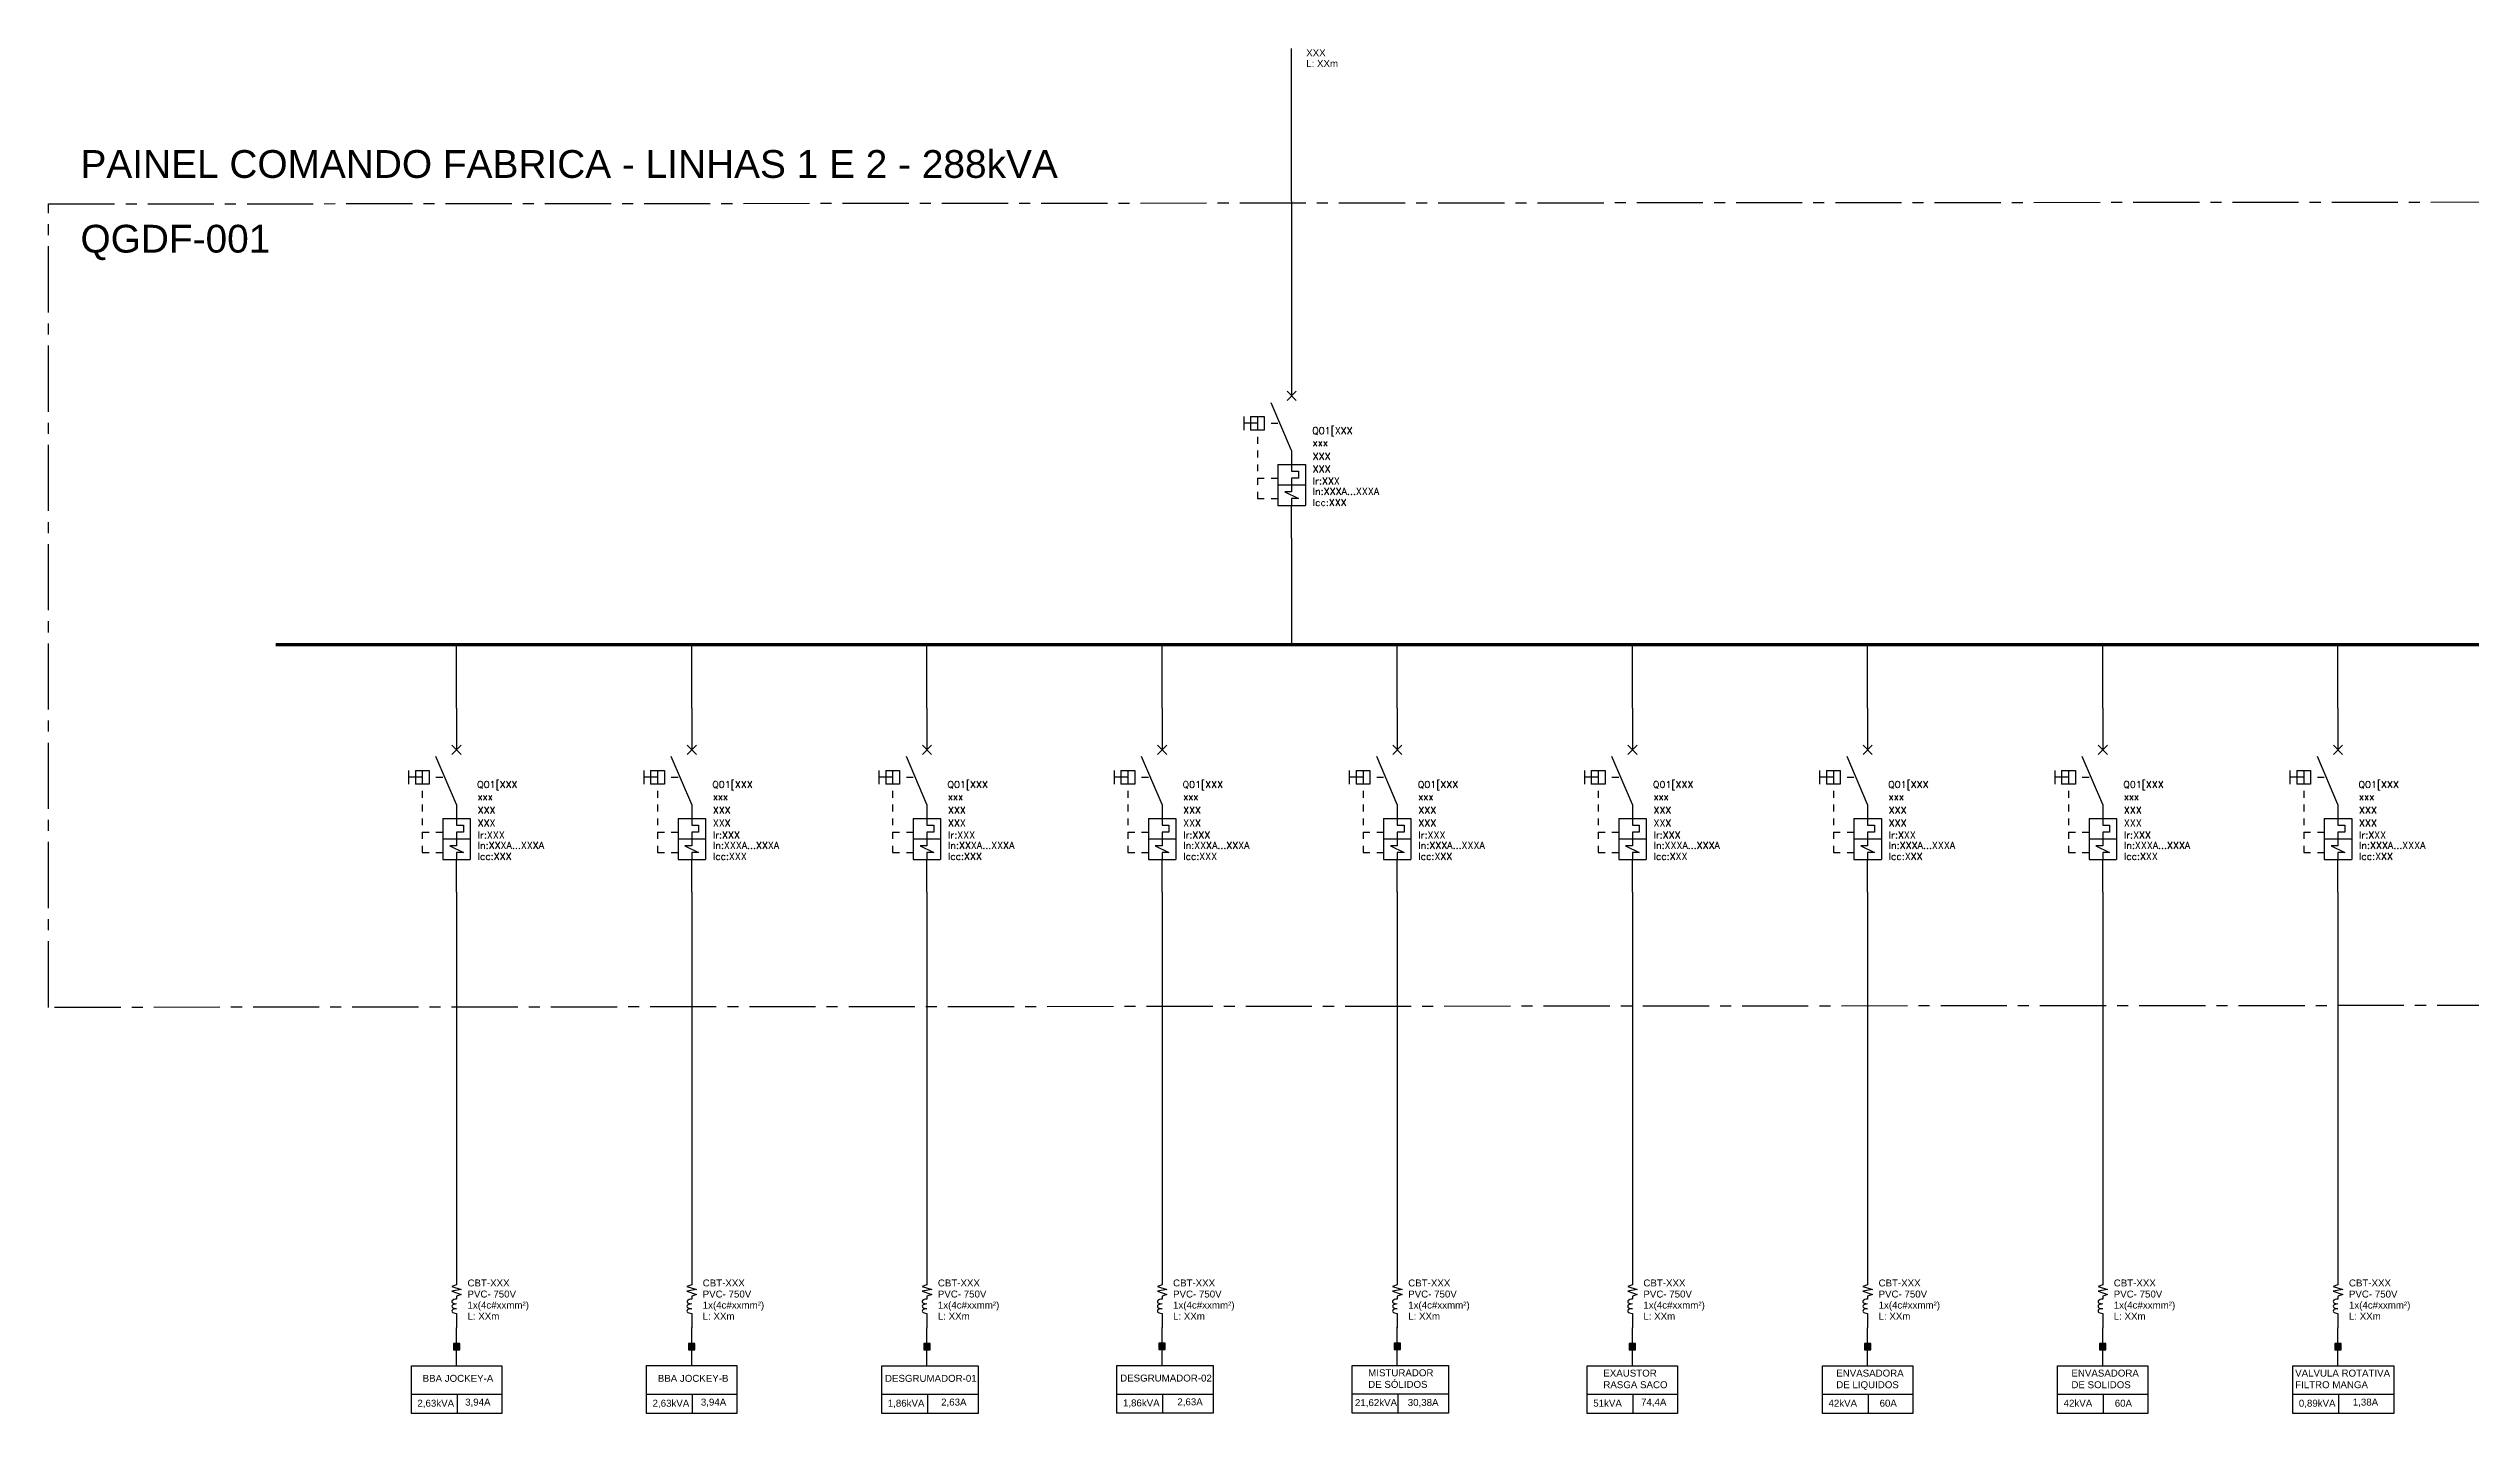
# Model space of a CAD drawing. Header units: millimetres. Extents: x -12677 to 16693, y -21987 to 772.
# Drawn here: x -12677 to -11980, y -21987 to -21594 of the extents above; entities that cross this region are included whole.
import ezdxf

# ---------------------------------------------------------------- set-up
doc = ezdxf.new("R2010")
doc.units = ezdxf.units.MM
doc.linetypes.add('CENTRO2', pattern=[28.575, 19.05, -3.175, 3.175, -3.175])
doc.layers.add('Wire', color=3, linetype='Continuous')
doc.styles.add('ROMANS', font='romans.shx', dxfattribs={"height": 300})
doc.styles.add('SKMStyle11', font='arial.ttf')

# ---------------------------------------------------------------- blocks, each defined once
blk = doc.blocks.new('DISJUNTOR')
at = {"color": 1, "linetype": 'Continuous'}
for p, q in [((-1.32, 1.32), (1.32, -1.32)), ((1.32, 1.32), (-1.32, -1.32)), ((-13.81, -5.92), (-13.81, -9.86)), ((-11.84, -5.92), (-7.89, -5.92)), ((-11.84, -5.92), (-11.84, -9.86)), ((-9.86, -5.92), (-9.86, -9.86)), ((-7.89, -5.92), (-7.89, -9.86)), ((0, -15.78), (-5.92, -1.97)), ((-9.86, -7.89), (-13.81, -7.89)), ((-7.89, -9.86), (-11.84, -9.86)), ((-9.86, -11.84), (-9.86, -13.81)), ((-5.92, -7.89), (-3.95, -7.89)), ((-9.86, -15.78), (-9.86, -17.75)), ((-9.86, -19.73), (-9.86, -21.7)), ((-3.95, -19.73), (3.95, -19.73)), ((-3.95, -19.73), (-3.95, -31.56)), ((0, -15.78), (0, -19.73)), ((0, -19.73), (0, -21.7)), ((3.95, -19.73), (3.95, -31.56)), ((-9.86, -23.67), (-9.86, -25.65)), ((-9.86, -23.67), (-7.89, -23.67)), ((-9.86, -23.67), (-9.86, -23.67)), ((-9.86, -27.62), (-9.86, -29.59)), ((-5.92, -23.67), (-3.95, -23.67)), ((-3.95, -25.65), (3.95, -25.65)), ((-1.97, -27.62), (1.97, -29.59)), ((0, -27.62), (-1.97, -27.62)), ((0, -21.7), (1.97, -21.7)), ((0, -23.67), (0, -25.65)), ((1.97, -23.67), (0, -23.67)), ((0, -25.65), (0, -27.62)), ((1.97, -21.7), (1.97, -23.67)), ((-9.86, -29.59), (-7.89, -29.59)), ((-5.92, -29.59), (-3.95, -29.59)), ((-3.95, -31.56), (3.95, -31.56)), ((0, -29.59), (0, -31.56)), ((1.97, -29.59), (0, -29.59))]:
    blk.add_line(p, q, dxfattribs=at)
at = {"layer": 'Wire'}
for points in [[(0, 12.02), (0, 0), (0, 0)], [(0, -41), (0, -31.56)]]:
    blk.add_lwpolyline(points, dxfattribs=at)
at = {"layer": 'Wire', "style": 'ROMANS'}
for tag, p in [('TAG_DISJ', (5.9, -10.99)), ('FABRICANTE', (6.07, -14.51)), ('MODELO', (6.07, -18.38)), ('MODELO_RELE', (6.07, -22.05)), ('IR', (6.07, -25.49)), ('IN', (6.07, -28.52)), ('ICC', (6.07, -31.7))]:
    blk.add_attdef(tag, p, '', height=2, dxfattribs=at)

msp = doc.modelspace()

# ---------------------------------------------------------------- hatches: boundary and pattern name
for points in [[(-12560.53, -21966.69), (-12560.53, -21968.51), (-12558.7, -21968.51), (-12558.7, -21966.69)], [(-12492.83, -21966.66), (-12492.83, -21968.49), (-12491.01, -21968.49), (-12491.01, -21966.66)], [(-12425.14, -21966.69), (-12425.14, -21968.51), (-12423.31, -21968.51), (-12423.31, -21966.69)], [(-12357.44, -21966.61), (-12357.44, -21968.44), (-12355.62, -21968.44), (-12355.62, -21966.61)], [(-12289.75, -21966.59), (-12289.75, -21968.41), (-12287.93, -21968.41), (-12287.93, -21966.59)], [(-12222.06, -21966.69), (-12222.06, -21968.51), (-12220.23, -21968.51), (-12220.23, -21966.69)], [(-12154.36, -21966.69), (-12154.36, -21968.51), (-12152.54, -21968.51), (-12152.54, -21966.69)], [(-12086.67, -21966.69), (-12086.67, -21968.51), (-12084.85, -21968.51), (-12084.85, -21966.69)], [(-12018.97, -21966.69), (-12018.97, -21968.51), (-12017.15, -21968.51), (-12017.15, -21966.69)]]:
    msp.add_hatch(color=256).paths.add_polyline_path(points)

# ---------------------------------------------------------------- linework, layer by layer
for p, q in [((-12319.36, -21593.98), (-12319.24, -21681.92)), ((-12319.24, -21734.94), (-12319.24, -21765.58)), ((-12559.62, -21783.8), (-12559.62, -21765.58)), ((-12491.92, -21783.8), (-12491.92, -21765.58)), ((-12424.23, -21783.8), (-12424.23, -21765.58)), ((-12356.54, -21783.8), (-12356.54, -21765.58)), ((-12288.84, -21783.8), (-12288.84, -21765.58)), ((-12221.15, -21783.8), (-12221.15, -21765.58)), ((-12153.45, -21783.8), (-12153.45, -21765.58)), ((-12085.76, -21783.8), (-12085.76, -21765.58)), ((-12018.07, -21783.8), (-12018.07, -21765.58)), ((-12559.61, -21836.82), (-12559.61, -21912.38)), ((-12491.92, -21836.8), (-12491.92, -21912.36)), ((-12424.23, -21836.82), (-12424.23, -21912.38)), ((-12356.53, -21836.75), (-12356.53, -21912.31)), ((-12288.84, -21836.72), (-12288.84, -21912.28)), ((-12221.14, -21836.82), (-12221.14, -21912.38)), ((-12153.45, -21836.82), (-12153.45, -21912.38)), ((-12085.76, -21836.82), (-12085.76, -21912.38)), ((-12018.06, -21836.82), (-12018.06, -21912.38)), ((-12559.61, -21904.94), (-12559.61, -21949.83)), ((-12491.92, -21904.91), (-12491.92, -21949.8)), ((-12424.23, -21904.94), (-12424.23, -21949.83)), ((-12356.53, -21904.86), (-12356.53, -21949.75)), ((-12288.84, -21904.84), (-12288.84, -21949.73)), ((-12221.14, -21904.94), (-12221.14, -21949.83)), ((-12153.45, -21904.94), (-12153.45, -21949.83)), ((-12085.76, -21904.94), (-12085.76, -21949.83)), ((-12018.06, -21904.94), (-12018.06, -21949.83))]:
    msp.add_line(p, q)
at = {"linetype": 'Continuous'}
for p, q in [((-12559.61, -21949.83), (-12560.98, -21950.28)), ((-12560.98, -21950.28), (-12558.25, -21951.19)), ((-12558.25, -21951.19), (-12560.98, -21951.65)), ((-12560.98, -21951.65), (-12558.25, -21952.56)), ((-12558.25, -21952.56), (-12559.61, -21953.02)), ((-12559.61, -21953.02), (-12559.61, -21953.93)), ((-12491.92, -21949.83), (-12493.29, -21950.28)), ((-12493.29, -21950.28), (-12490.55, -21951.19)), ((-12490.55, -21951.19), (-12493.29, -21951.65)), ((-12493.29, -21951.65), (-12490.55, -21952.56)), ((-12490.55, -21952.56), (-12491.92, -21953.02)), ((-12491.92, -21953.02), (-12491.92, -21953.93)), ((-12424.23, -21949.83), (-12425.59, -21950.28)), ((-12425.59, -21950.28), (-12422.86, -21951.19)), ((-12422.86, -21951.19), (-12425.59, -21951.65)), ((-12425.59, -21951.65), (-12422.86, -21952.56)), ((-12422.86, -21952.56), (-12424.23, -21953.02)), ((-12424.23, -21953.02), (-12424.23, -21953.93)), ((-12356.53, -21949.83), (-12357.9, -21950.28)), ((-12357.9, -21950.28), (-12355.17, -21951.19)), ((-12355.17, -21951.19), (-12357.9, -21951.65)), ((-12357.9, -21951.65), (-12355.17, -21952.56)), ((-12355.17, -21952.56), (-12356.53, -21953.02)), ((-12356.53, -21953.02), (-12356.53, -21953.93)), ((-12288.84, -21949.83), (-12290.21, -21950.28)), ((-12290.21, -21950.28), (-12287.47, -21951.19)), ((-12287.47, -21951.19), (-12290.21, -21951.65)), ((-12290.21, -21951.65), (-12287.47, -21952.56)), ((-12287.47, -21952.56), (-12288.84, -21953.02)), ((-12288.84, -21953.02), (-12288.84, -21953.93)), ((-12221.14, -21949.83), (-12222.51, -21950.28)), ((-12222.51, -21950.28), (-12219.78, -21951.19)), ((-12219.78, -21951.19), (-12222.51, -21951.65)), ((-12222.51, -21951.65), (-12219.78, -21952.56)), ((-12219.78, -21952.56), (-12221.14, -21953.02)), ((-12221.14, -21953.02), (-12221.14, -21953.93)), ((-12153.45, -21949.83), (-12154.82, -21950.28)), ((-12154.82, -21950.28), (-12152.08, -21951.19)), ((-12152.08, -21951.19), (-12154.82, -21951.65)), ((-12154.82, -21951.65), (-12152.08, -21952.56)), ((-12152.08, -21952.56), (-12153.45, -21953.02)), ((-12153.45, -21953.02), (-12153.45, -21953.93)), ((-12085.76, -21949.83), (-12087.12, -21950.28)), ((-12087.12, -21950.28), (-12084.39, -21951.19)), ((-12084.39, -21951.19), (-12087.12, -21951.65)), ((-12087.12, -21951.65), (-12084.39, -21952.56)), ((-12084.39, -21952.56), (-12085.76, -21953.02)), ((-12085.76, -21953.02), (-12085.76, -21953.93)), ((-12018.06, -21949.83), (-12019.43, -21950.28)), ((-12019.43, -21950.28), (-12016.7, -21951.19)), ((-12016.7, -21951.19), (-12019.43, -21951.65)), ((-12019.43, -21951.65), (-12016.7, -21952.56)), ((-12016.7, -21952.56), (-12018.06, -21953.02)), ((-12018.06, -21953.02), (-12018.06, -21953.93)), ((-12559.61, -21958.03), (-12559.61, -21962.13)), ((-12491.92, -21958.03), (-12491.92, -21962.13)), ((-12424.23, -21958.03), (-12424.23, -21962.13)), ((-12356.53, -21958.03), (-12356.53, -21962.13)), ((-12288.84, -21958.03), (-12288.84, -21962.13)), ((-12221.14, -21958.03), (-12221.14, -21962.13)), ((-12153.45, -21958.03), (-12153.45, -21962.13)), ((-12085.76, -21958.03), (-12085.76, -21962.13)), ((-12018.06, -21958.03), (-12018.06, -21962.13)), ((-12572.62, -21981.29), (-12546.61, -21981.29)), ((-12559.47, -21981.29), (-12559.47, -21986.84)), ((-12504.92, -21981.27), (-12478.92, -21981.27)), ((-12491.78, -21981.27), (-12491.78, -21986.81)), ((-12437.23, -21981.29), (-12409.5, -21981.29)), ((-12424.09, -21981.29), (-12424.09, -21986.84)), ((-12369.53, -21981.22), (-12341.81, -21981.22)), ((-12356.39, -21981.22), (-12356.39, -21986.76)), ((-12301.84, -21981.19), (-12274.12, -21981.19)), ((-12288.7, -21981.19), (-12288.7, -21986.74)), ((-12234.15, -21981.29), (-12208.14, -21981.29)), ((-12221, -21981.29), (-12221, -21986.84)), ((-12166.45, -21981.29), (-12140.45, -21981.29)), ((-12153.31, -21981.29), (-12153.31, -21986.84)), ((-12098.76, -21981.29), (-12072.76, -21981.29)), ((-12085.62, -21981.29), (-12085.62, -21986.84)), ((-12031.06, -21981.29), (-12002.03, -21981.29)), ((-12017.92, -21981.29), (-12017.92, -21986.84))]:
    msp.add_line(p, q, dxfattribs=at)
at = {"color": 4, "linetype": 'CENTRO2'}
msp.add_lwpolyline([(-12677.09, -21638.71), (-11341.85, -21637.67), (-11341.85, -21868.93), (-12677.09, -21869.97)], close=True, dxfattribs=at)
at = {"const_width": 0.917}
msp.add_lwpolyline([(-12611.66, -21765.58), (-11366.8, -21765.58)], dxfattribs=at)
at = {"linetype": 'Continuous'}
for points in [[(-12559.61, -21953.93), (-12560.01, -21953.96), (-12560.38, -21954.04), (-12560.68, -21954.18), (-12560.88, -21954.35), (-12560.98, -21954.55), (-12560.95, -21954.75), (-12560.81, -21954.94), (-12560.57, -21955.1), (-12560.24, -21955.22), (-12559.86, -21955.28)], [(-12559.61, -21955.3), (-12560.04, -21955.33), (-12560.42, -21955.43), (-12560.72, -21955.58), (-12560.91, -21955.77), (-12560.98, -21955.98), (-12560.91, -21956.19), (-12560.72, -21956.38), (-12560.42, -21956.53), (-12560.04, -21956.63), (-12559.61, -21956.66)], [(-12491.92, -21955.3), (-12492.34, -21955.33), (-12492.72, -21955.43), (-12493.03, -21955.58), (-12493.22, -21955.77), (-12493.29, -21955.98), (-12493.22, -21956.19), (-12493.03, -21956.38), (-12492.72, -21956.53), (-12492.34, -21956.63), (-12491.92, -21956.66)], [(-12491.92, -21953.93), (-12492.32, -21953.96), (-12492.68, -21954.04), (-12492.98, -21954.18), (-12493.19, -21954.35), (-12493.28, -21954.55), (-12493.26, -21954.75), (-12493.12, -21954.94), (-12492.87, -21955.1), (-12492.55, -21955.22), (-12492.16, -21955.28)], [(-12424.23, -21953.93), (-12424.63, -21953.96), (-12424.99, -21954.04), (-12425.29, -21954.18), (-12425.49, -21954.35), (-12425.59, -21954.55), (-12425.56, -21954.75), (-12425.42, -21954.94), (-12425.18, -21955.1), (-12424.85, -21955.22), (-12424.47, -21955.28)], [(-12424.23, -21955.3), (-12424.65, -21955.33), (-12425.03, -21955.43), (-12425.33, -21955.58), (-12425.53, -21955.77), (-12425.59, -21955.98), (-12425.53, -21956.19), (-12425.33, -21956.38), (-12425.03, -21956.53), (-12424.65, -21956.63), (-12424.23, -21956.66)], [(-12356.53, -21955.3), (-12356.95, -21955.33), (-12357.34, -21955.43), (-12357.64, -21955.58), (-12357.83, -21955.77), (-12357.9, -21955.98), (-12357.83, -21956.19), (-12357.64, -21956.38), (-12357.34, -21956.53), (-12356.95, -21956.63), (-12356.53, -21956.66)], [(-12356.53, -21953.93), (-12356.93, -21953.96), (-12357.3, -21954.04), (-12357.59, -21954.18), (-12357.8, -21954.35), (-12357.89, -21954.55), (-12357.87, -21954.75), (-12357.73, -21954.94), (-12357.49, -21955.1), (-12357.16, -21955.22), (-12356.78, -21955.28)], [(-12288.84, -21955.3), (-12289.26, -21955.33), (-12289.64, -21955.43), (-12289.94, -21955.58), (-12290.14, -21955.77), (-12290.21, -21955.98), (-12290.14, -21956.19), (-12289.94, -21956.38), (-12289.64, -21956.53), (-12289.26, -21956.63), (-12288.84, -21956.66)], [(-12288.84, -21953.93), (-12289.24, -21953.96), (-12289.6, -21954.04), (-12289.9, -21954.18), (-12290.1, -21954.35), (-12290.2, -21954.55), (-12290.18, -21954.75), (-12290.04, -21954.94), (-12289.79, -21955.1), (-12289.46, -21955.22), (-12289.08, -21955.28)], [(-12221.14, -21953.93), (-12221.54, -21953.96), (-12221.91, -21954.04), (-12222.21, -21954.18), (-12222.41, -21954.35), (-12222.51, -21954.55), (-12222.48, -21954.75), (-12222.34, -21954.94), (-12222.1, -21955.1), (-12221.77, -21955.22), (-12221.39, -21955.28)], [(-12221.14, -21955.3), (-12221.57, -21955.33), (-12221.95, -21955.43), (-12222.25, -21955.58), (-12222.44, -21955.77), (-12222.51, -21955.98), (-12222.44, -21956.19), (-12222.25, -21956.38), (-12221.95, -21956.53), (-12221.57, -21956.63), (-12221.14, -21956.66)], [(-12153.45, -21955.3), (-12153.87, -21955.33), (-12154.25, -21955.43), (-12154.56, -21955.58), (-12154.75, -21955.77), (-12154.82, -21955.98), (-12154.75, -21956.19), (-12154.56, -21956.38), (-12154.25, -21956.53), (-12153.87, -21956.63), (-12153.45, -21956.66)], [(-12153.45, -21953.93), (-12153.85, -21953.96), (-12154.21, -21954.04), (-12154.51, -21954.18), (-12154.72, -21954.35), (-12154.81, -21954.55), (-12154.79, -21954.75), (-12154.65, -21954.94), (-12154.4, -21955.1), (-12154.08, -21955.22), (-12153.7, -21955.28)], [(-12085.76, -21953.93), (-12086.16, -21953.96), (-12086.52, -21954.04), (-12086.82, -21954.18), (-12087.02, -21954.35), (-12087.12, -21954.55), (-12087.09, -21954.75), (-12086.95, -21954.94), (-12086.71, -21955.1), (-12086.38, -21955.22), (-12086, -21955.28)], [(-12085.76, -21955.3), (-12086.18, -21955.33), (-12086.56, -21955.43), (-12086.86, -21955.58), (-12087.06, -21955.77), (-12087.12, -21955.98), (-12087.06, -21956.19), (-12086.86, -21956.38), (-12086.56, -21956.53), (-12086.18, -21956.63), (-12085.76, -21956.66)], [(-12018.06, -21955.3), (-12018.49, -21955.33), (-12018.87, -21955.43), (-12019.17, -21955.58), (-12019.36, -21955.77), (-12019.43, -21955.98), (-12019.36, -21956.19), (-12019.17, -21956.38), (-12018.87, -21956.53), (-12018.49, -21956.63), (-12018.06, -21956.66)], [(-12018.06, -21953.93), (-12018.46, -21953.96), (-12018.83, -21954.04), (-12019.12, -21954.18), (-12019.33, -21954.35), (-12019.42, -21954.55), (-12019.4, -21954.75), (-12019.26, -21954.94), (-12019.02, -21955.1), (-12018.69, -21955.22), (-12018.31, -21955.28)], [(-12559.61, -21956.66), (-12560.04, -21956.7), (-12560.42, -21956.79), (-12560.72, -21956.94), (-12560.91, -21957.13), (-12560.98, -21957.35), (-12560.91, -21957.56), (-12560.72, -21957.75), (-12560.42, -21957.9), (-12560.04, -21958), (-12559.61, -21958.03)], [(-12559.61, -21973.07), (-12559.61, -21962.13)], [(-12491.92, -21956.66), (-12492.34, -21956.7), (-12492.72, -21956.79), (-12493.03, -21956.94), (-12493.22, -21957.13), (-12493.29, -21957.35), (-12493.22, -21957.56), (-12493.03, -21957.75), (-12492.72, -21957.9), (-12492.34, -21958), (-12491.92, -21958.03)], [(-12491.92, -21973.04), (-12491.92, -21962.11)], [(-12424.23, -21956.66), (-12424.65, -21956.7), (-12425.03, -21956.79), (-12425.33, -21956.94), (-12425.53, -21957.13), (-12425.59, -21957.35), (-12425.53, -21957.56), (-12425.33, -21957.75), (-12425.03, -21957.9), (-12424.65, -21958), (-12424.23, -21958.03)], [(-12424.23, -21973.07), (-12424.23, -21962.13)], [(-12356.53, -21956.66), (-12356.95, -21956.7), (-12357.34, -21956.79), (-12357.64, -21956.94), (-12357.83, -21957.13), (-12357.9, -21957.35), (-12357.83, -21957.56), (-12357.64, -21957.75), (-12357.34, -21957.9), (-12356.95, -21958), (-12356.53, -21958.03)], [(-12356.53, -21972.99), (-12356.53, -21962.06)], [(-12288.84, -21956.66), (-12289.26, -21956.7), (-12289.64, -21956.79), (-12289.94, -21956.94), (-12290.14, -21957.13), (-12290.21, -21957.35), (-12290.14, -21957.56), (-12289.94, -21957.75), (-12289.64, -21957.9), (-12289.26, -21958), (-12288.84, -21958.03)], [(-12288.84, -21972.97), (-12288.84, -21962.03)], [(-12221.14, -21956.66), (-12221.57, -21956.7), (-12221.95, -21956.79), (-12222.25, -21956.94), (-12222.44, -21957.13), (-12222.51, -21957.35), (-12222.44, -21957.56), (-12222.25, -21957.75), (-12221.95, -21957.9), (-12221.57, -21958), (-12221.14, -21958.03)], [(-12221.14, -21973.07), (-12221.14, -21962.13)], [(-12153.45, -21956.66), (-12153.87, -21956.7), (-12154.25, -21956.79), (-12154.56, -21956.94), (-12154.75, -21957.13), (-12154.82, -21957.35), (-12154.75, -21957.56), (-12154.56, -21957.75), (-12154.25, -21957.9), (-12153.87, -21958), (-12153.45, -21958.03)], [(-12153.45, -21973.07), (-12153.45, -21962.13)], [(-12085.76, -21956.66), (-12086.18, -21956.7), (-12086.56, -21956.79), (-12086.86, -21956.94), (-12087.06, -21957.13), (-12087.12, -21957.35), (-12087.06, -21957.56), (-12086.86, -21957.75), (-12086.56, -21957.9), (-12086.18, -21958), (-12085.76, -21958.03)], [(-12085.76, -21973.07), (-12085.76, -21962.13)], [(-12018.06, -21956.66), (-12018.49, -21956.7), (-12018.87, -21956.79), (-12019.17, -21956.94), (-12019.36, -21957.13), (-12019.43, -21957.35), (-12019.36, -21957.56), (-12019.17, -21957.75), (-12018.87, -21957.9), (-12018.49, -21958), (-12018.06, -21958.03)], [(-12018.06, -21973.07), (-12018.06, -21962.13)], [(-12560.53, -21966.69), (-12560.53, -21968.51), (-12558.7, -21968.51), (-12558.7, -21966.69), (-12560.53, -21966.69), (-12560.53, -21966.69)], [(-12492.83, -21966.66), (-12492.83, -21968.49), (-12491.01, -21968.49), (-12491.01, -21966.66), (-12492.83, -21966.66), (-12492.83, -21966.66)], [(-12425.14, -21966.69), (-12425.14, -21968.51), (-12423.31, -21968.51), (-12423.31, -21966.69), (-12425.14, -21966.69), (-12425.14, -21966.69)], [(-12357.44, -21966.61), (-12357.44, -21968.44), (-12355.62, -21968.44), (-12355.62, -21966.61), (-12357.44, -21966.61), (-12357.44, -21966.61)], [(-12289.75, -21966.59), (-12289.75, -21968.41), (-12287.93, -21968.41), (-12287.93, -21966.59), (-12289.75, -21966.59), (-12289.75, -21966.59)], [(-12222.06, -21966.69), (-12222.06, -21968.51), (-12220.23, -21968.51), (-12220.23, -21966.69), (-12222.06, -21966.69), (-12222.06, -21966.69)], [(-12154.36, -21966.69), (-12154.36, -21968.51), (-12152.54, -21968.51), (-12152.54, -21966.69), (-12154.36, -21966.69), (-12154.36, -21966.69)], [(-12086.67, -21966.69), (-12086.67, -21968.51), (-12084.85, -21968.51), (-12084.85, -21966.69), (-12086.67, -21966.69), (-12086.67, -21966.69)], [(-12018.97, -21966.69), (-12018.97, -21968.51), (-12017.15, -21968.51), (-12017.15, -21966.69), (-12018.97, -21966.69), (-12018.97, -21966.69)]]:
    msp.add_lwpolyline(points, dxfattribs=at)
for points in [[(-12572.62, -21973.07), (-12546.61, -21973.07), (-12546.61, -21986.84), (-12572.62, -21986.84)], [(-12504.92, -21973.04), (-12478.92, -21973.04), (-12478.92, -21986.81), (-12504.92, -21986.81)], [(-12437.23, -21973.07), (-12409.5, -21973.07), (-12409.5, -21986.84), (-12437.23, -21986.84)], [(-12369.53, -21972.99), (-12341.81, -21972.99), (-12341.81, -21986.76), (-12369.53, -21986.76)], [(-12301.84, -21972.97), (-12274.12, -21972.97), (-12274.12, -21986.74), (-12301.84, -21986.74)], [(-12234.15, -21973.07), (-12208.14, -21973.07), (-12208.14, -21986.84), (-12234.15, -21986.84)], [(-12166.45, -21973.07), (-12140.45, -21973.07), (-12140.45, -21986.84), (-12166.45, -21986.84)], [(-12098.76, -21973.07), (-12072.76, -21973.07), (-12072.76, -21986.84), (-12098.76, -21986.84)], [(-12031.06, -21973.07), (-12002.03, -21973.07), (-12002.03, -21986.84), (-12031.06, -21986.84)]]:
    msp.add_lwpolyline(points, close=True, dxfattribs=at)

# ---------------------------------------------------------------- block references
at = {"color": 3, "linetype": 'Continuous', "lineweight": 25}
for p in [(-12319.24, -21693.95), (-12559.62, -21795.82), (-12491.92, -21795.82), (-12424.23, -21795.82), (-12356.54, -21795.82), (-12288.84, -21795.82), (-12221.15, -21795.82), (-12153.45, -21795.82), (-12085.76, -21795.82), (-12018.07, -21795.82)]:
    msp.add_blockref('DISJUNTOR', p, dxfattribs=at).add_auto_attribs({'IR': 'Ir:XXX', 'IN': 'In:XXXA...XXXA', 'FABRICANTE': 'xxx', 'MODELO': 'XXX', 'TAG_DISJ': 'Q01[XXX', 'MODELO_RELE': 'XXX', 'ICC': 'Icc:XXX'})

# ---------------------------------------------------------------- texts
at = {"linetype": 'Continuous', "char_height": 2, "attachment_point": 1, "style": 'SKMStyle11'}
for s, insert, width in [('XXX', (-12315.05, -21594.23), 12.1692), ('CBT-XXX', (-12556.47, -21948.26), 23.5444), ('CBT-XXX', (-12488.77, -21948.26), 23.5444), ('CBT-XXX', (-12421.08, -21948.26), 23.5444), ('CBT-XXX', (-12353.38, -21948.26), 23.5444), ('CBT-XXX', (-12285.69, -21948.26), 23.5444), ('CBT-XXX', (-12218, -21948.26), 23.5444), ('CBT-XXX', (-12150.3, -21948.26), 23.5444), ('CBT-XXX', (-12082.61, -21948.26), 23.5444), ('CBT-XXX', (-12014.91, -21948.26), 23.5444), ('\\pxql;DESGRUMADOR-01', (-12436.3, -21975.71), 22.1023), ('\\pxql;DESGRUMADOR-02', (-12368.61, -21975.63), 22.1023), ('MISTURADOR DE SÓLIDOS', (-12297.21, -21974.11), 22.1023), ('EXAUSTOR RASGA SACO', (-12229.52, -21974.21), 22.1023), ('ENVASADORA DE LIQUIDOS', (-12162.48, -21974.21), 22.1023), ('ENVASADORA DE SOLIDOS', (-12094.79, -21974.21), 22.1023), ('VALVULA ROTATIVA FILTRO MANGA', (-12030.39, -21974.21), 29.526)]:
    msp.add_mtext(s, dxfattribs=dict(at, insert=insert, width=width))
for s, insert in [('L: XXm', (-12315.05, -21597.31)), ('1x(4c#xxmm²)', (-12556.47, -21954.64)), ('PVC- 750V', (-12556.47, -21951.45)), ('1x(4c#xxmm²)', (-12488.77, -21954.64)), ('PVC- 750V', (-12488.77, -21951.45)), ('1x(4c#xxmm²)', (-12421.08, -21954.64)), ('PVC- 750V', (-12421.08, -21951.45)), ('1x(4c#xxmm²)', (-12353.38, -21954.64)), ('PVC- 750V', (-12353.38, -21951.45)), ('1x(4c#xxmm²)', (-12285.69, -21954.64)), ('PVC- 750V', (-12285.69, -21951.45)), ('1x(4c#xxmm²)', (-12218, -21954.64)), ('PVC- 750V', (-12218, -21951.45)), ('1x(4c#xxmm²)', (-12150.3, -21954.64)), ('PVC- 750V', (-12150.3, -21951.45)), ('1x(4c#xxmm²)', (-12082.61, -21954.64)), ('PVC- 750V', (-12082.61, -21951.45)), ('1x(4c#xxmm²)', (-12014.91, -21954.64)), ('PVC- 750V', (-12014.91, -21951.45)), ('L: XXm', (-12556.47, -21957.83)), ('L: XXm', (-12488.77, -21957.83)), ('L: XXm', (-12421.08, -21957.83)), ('L: XXm', (-12353.38, -21957.83)), ('L: XXm', (-12285.69, -21957.83)), ('L: XXm', (-12218, -21957.83)), ('L: XXm', (-12150.3, -21957.83)), ('L: XXm', (-12082.61, -21957.83)), ('L: XXm', (-12014.91, -21957.83)), ('\\pxql;BBA JOCKEY-A', (-12569.38, -21975.71)), ('\\pxql;BBA JOCKEY-B', (-12501.69, -21975.71)), ('2,63kVA', (-12570.89, -21982.87)), ('3,94A', (-12557.14, -21982.55)), ('2,63kVA', (-12503.19, -21982.87)), ('3,94A', (-12489.3, -21982.55)), ('1,86kVA', (-12435.5, -21982.87)), ('2,63A', (-12420.14, -21982.55)), ('1,86kVA', (-12367.8, -21982.79)), ('2,63A', (-12352.14, -21982.48)), ('21,62kVA', (-12301.02, -21982.7)), ('30,38A', (-12285.82, -21982.65)), ('51kVA', (-12232.42, -21982.87)), ('74,4A', (-12218.67, -21982.55)), ('42kVA', (-12164.72, -21982.87)), ('60A', (-12150.01, -21982.87)), ('42kVA', (-12097.03, -21982.87)), ('60A', (-12082.32, -21982.87)), ('0,89kVA', (-12029.33, -21982.87)), ('1,38A', (-12013.8, -21982.55))]:
    msp.add_mtext(s, dxfattribs=dict(at, insert=insert))
at = {"color": 4, "linetype": 'Continuous', "insert": (-12667.87, -21623.23), "char_height": 8, "width": 319.1043, "attachment_point": 1, "style": 'SKMStyle11'}
msp.add_mtext('{\\C256;PAINEL COMANDO FABRICA - LINHAS 1 E 2 - 288kVA}', dxfattribs=at)
at = {"color": 4, "linetype": 'Continuous', "insert": (-12667.87, -21644.73), "char_height": 8, "attachment_point": 1, "style": 'SKMStyle11'}
msp.add_mtext('{\\C256;QGDF-001}', dxfattribs=at)

doc.saveas('drawing.dxf')
